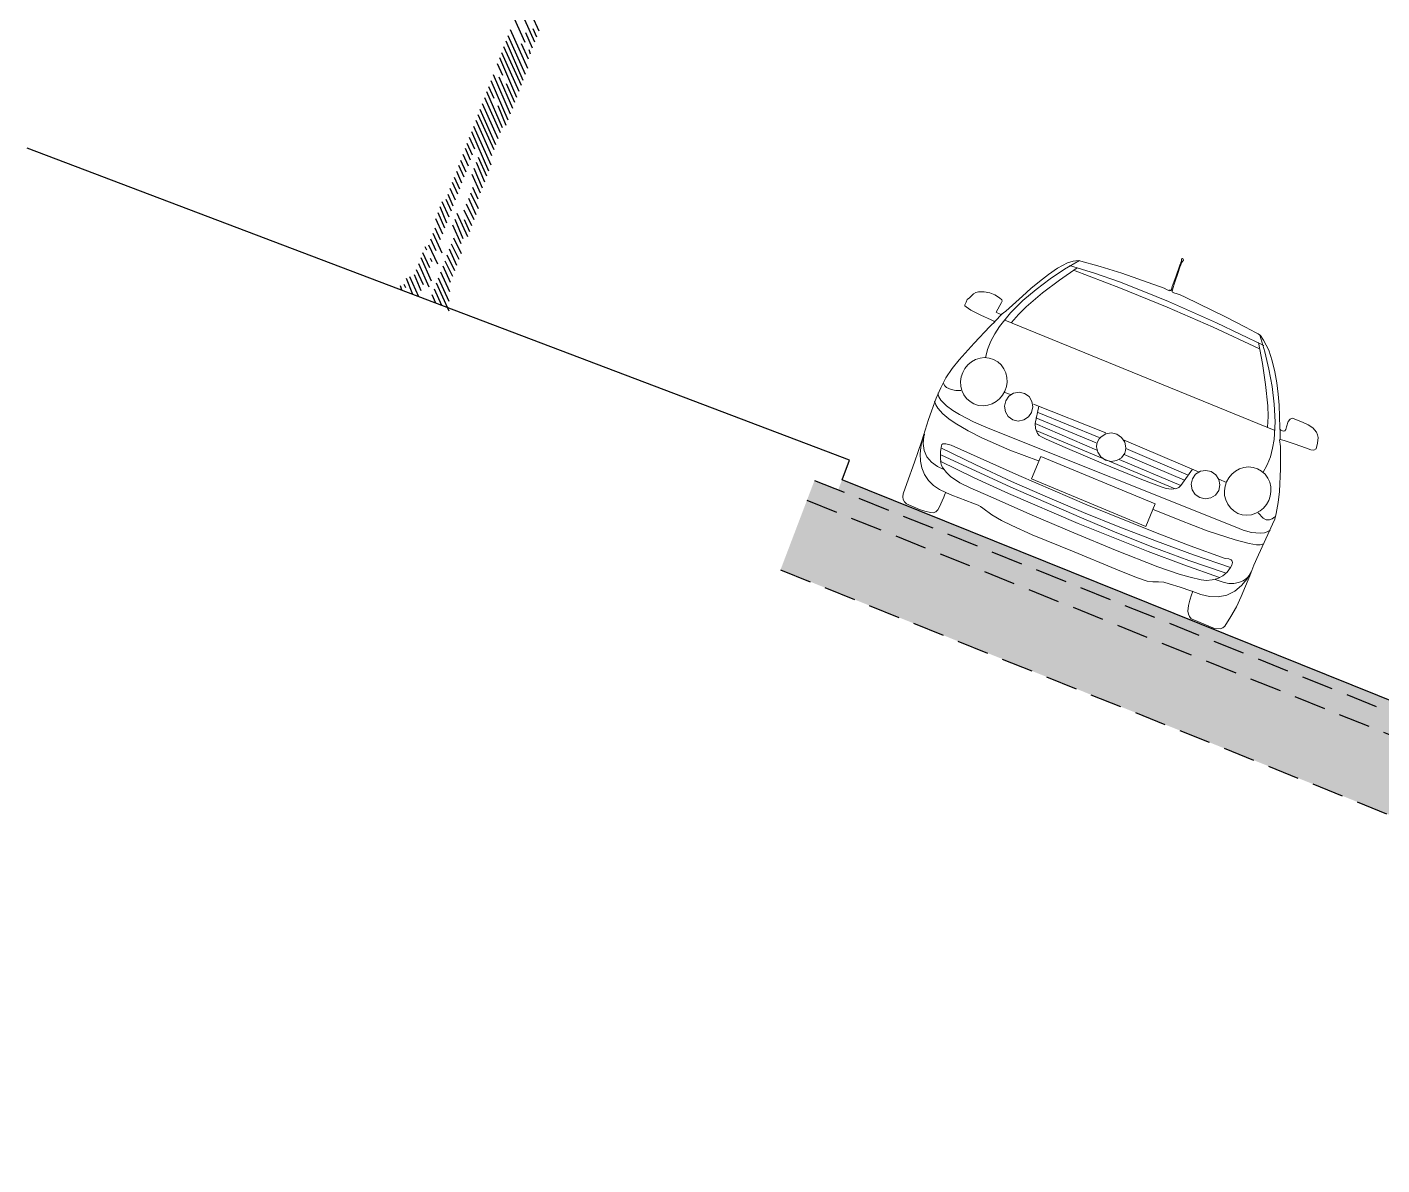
# Model space of a CAD drawing. Header units: metres. Extents: x 1851427 to 1852022, y 5183007 to 5183309.
# Drawn here: x 1851946.18 to 1851962.12, y 5183045.75 to 5183059.14 of the extents above; entities that cross this region are included whole.
import ezdxf

# ---------------------------------------------------------------- set-up
doc = ezdxf.new("R2010")
doc.units = ezdxf.units.M
doc.header["$LTSCALE"] = 2.5
doc.linetypes.add('L8', pattern=[0.225, 0.15, -0.075])
doc.layers.add('PRO_BAT', color=252, linetype='CONTINUOUS', lineweight=18)
for name, color, linetype in [('PRO_VOI', 7, 'CONTINUOUS'), ('PRO_VOI_APLAT', 7, 'CONTINUOUS'), ('TRONC', 7, 'CONTINUOUS')]:
    doc.layers.add(name, color=color, linetype=linetype)

# ---------------------------------------------------------------- blocks, each defined once
blk = doc.blocks.new('00_prunus')
at = {"layer": 'TRONC', "color": 39, "linetype": 'Continuous'}
for p, q in [((-0.0567, 1.5644), (0.0957, 1.7168)), ((-0.0567, 1.6304), (0.0094, 1.6964)), ((-0.0567, 1.5948), (-0.0211, 1.6304)), ((-0.0567, 1.5288), (0.0094, 1.5948)), ((-0.0059, 1.544), (0.0957, 1.6456)), ((-0.0719, 1.412), (0.0957, 1.5796)), ((-0.0719, 1.3764), (0.0957, 1.544)), ((-0.0567, 1.4628), (0.0094, 1.5288)), ((-0.0719, 1.3408), (0.0957, 1.5136)), ((-0.0719, 1.3104), (0.0957, 1.478)), ((-0.0719, 1.2748), (0.0957, 1.4424)), ((-0.0567, 1.4932), (-0.0414, 1.5136)), ((-0.0719, 1.2392), (0.0957, 1.412)), ((0.0449, 1.3256), (0.0957, 1.3764)), ((-0.0719, 1.1732), (0.0602, 1.3104)), ((-0.0719, 1.1376), (0.0957, 1.3104)), ((-0.0719, 1.2088), (0.0094, 1.29)), ((-0.0719, 1.1021), (0.0957, 1.2748)), ((0.0449, 1.1884), (0.0957, 1.2392)), ((-0.0719, 1.0716), (0.0094, 1.158)), ((-0.0567, 1.0513), (0.0957, 1.2088)), ((-0.0567, 1.0208), (0.0957, 1.1732)), ((-0.0567, 0.9852), (0.0957, 1.1376)), ((-0.0567, 0.9497), (0.0957, 1.1021)), ((-0.0567, 0.9192), (0.0957, 1.0716)), ((-0.0719, 0.8328), (0.0957, 1.0005)), ((-0.0567, 0.8836), (0.0957, 1.036)), ((-0.0719, 0.7973), (0.0957, 0.97)), ((0.0449, 0.8836), (0.0957, 0.9344)), ((-0.0719, 0.7668), (0.0094, 0.8481)), ((0.0449, 0.8481), (0.0957, 0.8989)), ((0.0449, 0.8176), (0.0957, 0.8684)), ((-0.0719, 0.7312), (0.0094, 0.8176)), ((-0.0719, 0.6957), (0.0094, 0.782)), ((0.0449, 0.782), (0.0957, 0.8328)), ((0.0449, 0.7465), (0.0957, 0.7973)), ((0.0449, 0.716), (0.0957, 0.7668)), ((-0.0719, 0.6652), (0.0094, 0.7465)), ((0.0449, 0.6804), (0.0957, 0.7312)), ((0.0449, 0.6449), (0.0957, 0.6957)), ((-0.0922, 0.5788), (-0.0211, 0.6449)), ((-0.0922, 0.5433), (-0.0211, 0.6144)), ((-0.0719, 0.6296), (-0.0211, 0.6804)), ((0.0449, 0.6144), (0.0957, 0.6652)), ((0.0449, 0.5788), (0.0957, 0.6296)), ((-0.0922, 0.5128), (-0.0211, 0.5788)), ((-0.0922, 0.4772), (-0.0211, 0.5433)), ((0.0449, 0.5433), (0.0957, 0.5941)), ((0.0449, 0.5128), (0.0957, 0.5636)), ((0.0449, 0.4772), (0.111, 0.5433)), ((-0.0922, 0.4112), (0.0094, 0.5128)), ((-0.0922, 0.4417), (-0.0414, 0.4925)), ((-0.0719, 0.3909), (0.0094, 0.4772)), ((0.0449, 0.4417), (0.111, 0.5128)), ((0.0449, 0.4112), (0.111, 0.4772)), ((-0.0719, 0.3604), (0.0094, 0.4417)), ((0.0449, 0.3756), (0.111, 0.4417)), ((0.0449, 0.3401), (0.0957, 0.3909)), ((-0.0922, 0.3096), (-0.0211, 0.3756)), ((-0.0922, 0.274), (-0.0211, 0.3401)), ((-0.0922, 0.2385), (-0.0211, 0.3096)), ((0.0094, 0.274), (0.0957, 0.3604)), ((0.0449, 0.274), (0.0957, 0.3248)), ((-0.0922, 0.208), (-0.0211, 0.274)), ((-0.0922, 0.1724), (-0.0211, 0.2385)), ((0.0094, 0.208), (0.0957, 0.2893)), ((0.0449, 0.1724), (0.111, 0.2385)), ((0.0957, 0.2588), (0.111, 0.274)), ((-0.1075, 0.0861), (-0.0211, 0.1724)), ((-0.0922, 0.1369), (-0.0211, 0.208)), ((0.0094, 0.1064), (0.111, 0.208)), ((0.0094, 0.0708), (0.111, 0.1724)), ((0.0449, 0.208), (0.0602, 0.2232)), ((-0.143, -0.0155), (-0.0211, 0.1064)), ((-0.1227, 0.0353), (-0.0211, 0.1369)), ((0.0449, 0.0708), (0.111, 0.1369)), ((0.0449, 0.0353), (0.111, 0.1064)), ((0.0449, -0.0003), (0.1313, 0.0861)), ((-0.0922, -0.0003), (-0.0211, 0.0708)), ((-0.0567, -0.0003), (-0.0211, 0.0353)), ((0.0805, -0.0003), (0.1465, 0.0708)), ((0.1313, 0.02), (0.1465, 0.0353)), ((0.1465, -0.0003), (0.1618, 0.02))]:
    blk.add_line(p, q, dxfattribs=at)

msp = doc.modelspace()

# ---------------------------------------------------------------- hatches: boundary and pattern name
at = {"layer": 'PRO_VOI_APLAT'}
h = msp.add_hatch(dxfattribs=at)
h.set_pattern_fill('GRAVEL', color=253, scale=0.0075, angle=-98.4083)
h.set_pattern_definition([(207.222768, (1851852.503435, 5183095.32968), (-2.0333224624, -1.0619308757), [0.02562907, -2.5372875]), (164.179668, (1851852.480644, 5183095.317956), (2.20477256277, -0.63330923833), [0.04398037, -4.35405]), (111.720368, (1851852.43833, 5183095.329946), (1.0371727192, -2.6352269918), [0.03101115, -3.0701025]), (246.483668, (1851852.351968, 5183095.311792), (1.5304327262, 3.49430340173), [0.04005037, -3.96498]), (272.043668, (1851852.335988, 5183095.275068), (-0.0790796274, 2.47523933316), [0.03927255, -3.887985]), (336.483668, (1851852.337388, 5183095.235821), (-3.49430340173, 1.5304327262), [0.04005037, -3.96498]), (16.904168, (1851852.374112, 5183095.21984), (-2.99141854488, -0.90193881086), [0.05296455, -5.2434825]), (51.465268, (1851852.424788, 5183095.235241), (2.734246992, 3.44479519546), [0.050004, -4.9503975]), (100.639568, (1851852.45594, 5183095.274355), (-0.5457502401, 2.85618131325), [0.04018597, -3.9784125]), (154.446368, (1851852.44852, 5183095.31385), (1.8914388333, -0.9218796343), [0.04587847, -2.2480425]), (201.607368, (1851852.40713, 5183095.3336405), (-2.88093761806, -1.14765133202), [0.05933085, -5.87376]), (118.024068, (1851852.527607, 5183095.24307), (-0.8409708686, 1.5418926563), [0.02025038, -2.004795]), (150.679168, (1851852.518093, 5183095.260947), (2.18001108365, -1.2352112907), [0.03852615, -3.814095]), (204.20997, (1851852.4845, 5183095.27981), (-0.06761685, -0.17809594), [0.02694067, -0.24246675]), (182.408568, (1851852.48015, 5183095.305918), (1.0257176705, 0.0181080672), [0.01450807, -1.436295]), (271.011368, (1851852.465654, 5183095.305308), (0.02475463, 0.601905458), [0.02051745, -1.00536]), (10.173768, (1851852.466016, 5183095.284794), (0.669521501, 0.153341925), [0.033324, -1.0774725]), (140.77507, (1851852.498816, 5183095.29068), (0.288575484, -0.313329642), [0.02409652, -0.5783175]), (355.599468, (1851852.362358, 5183095.344526), (1.9838118163, -0.1418822508), [0.0337566, -3.34191]), (49.556168, (1851852.396016, 5183095.341936), (-1.4561670252, -1.6885870393), [0.02831992, -2.803665]), (272.408568, (1851852.51234, 5183095.3263), (-0.0181080672, 1.0257176705), [0.029016, -1.42179]), (322.820468, (1851852.513559, 5183095.297308), (-1.578111297, 1.2104563726), [0.0337566, -3.34191]), (318.653968, (1851852.320436, 5183095.234106), (-0.7552477687, 0.6942765716), [0.03255262, -1.5950775]), (273.985068, (1851852.344874, 5183095.212602), (-0.1466927247, 2.2971394032), [0.0272754, -2.70027]), (46.011368, (1851852.446504, 5183095.147527), (0.694279286, 0.755248909), [0.029016, -1.42179]), (356.563968, (1851852.466656, 5183095.168403), (-2.5857160387, 0.1666365125), [0.03193372, -3.16143]), (48.653968, (1851852.359237, 5183095.18066), (-0.6942765716, -0.7552477687), [0.01627635, -1.61136]), (80.519868, (1851852.435818, 5183095.151584), (0.092371531, 0.779998508), [0.00971362, -0.96165]), (145.173768, (1851852.43742, 5183095.161165), (0.466671771, -0.380946573), [0.03927255, -0.74617875]), (165.218968, (1851852.405179, 5183095.183593), (1.8485746838, -0.4980723), [0.03639502, -3.603105]), (282.90007, (1851852.45993, 5183095.268765), (-0.042862461, 0.423808688), [0.0274743, -0.6593835]), (332.367168, (1851852.466064, 5183095.241984), (2.8923998346, -1.5056813811), [0.04796677, -4.7487]), (40.155368, (1851852.50856, 5183095.219737), (-1.185699701, -0.9762024834), [0.0196131, -1.941705]), (69.20997, (1851852.52355, 5183095.23238), (-0.11047916, 0.24571295), [0.01143, -0.17907]), (99.466368, (1851852.403646, 5183095.190288), (0.2390647015, -1.5171387753), [0.02646502, -2.6200425]), (27.222768, (1851852.399293, 5183095.216393), (2.0333224624, 1.0619308757), [0.05125822, -2.51166]), (339.20997, (1851852.44487, 5183095.23984), (0.24571295, 0.11047916), [0.04953, -0.14097]), (304.514768, (1851852.491179, 5183095.22226), (-1.3076391863, 1.9228402875), [0.03012075, -2.9819475]), (233.264568, (1851852.508246, 5183095.197442), (-0.4485647315, -0.6447688603), [0.02773717, -1.3591275]), (186.855968, (1851852.491656, 5183095.175213), (-4.0599932661, -0.496241162), [0.04516087, -4.4709375]), (154.636068, (1851852.4468176, 5183095.169822), (-2.2476327128, 1.05711501843), [0.04777717, -4.729935]), (154.636068, (1851852.4468176, 5183095.169822), (-2.2476327128, 1.05711501843), [0.04777717, -4.729935])])
h.paths.add_polyline_path([(1851955.444, 5183053.803), (1851955.355, 5183053.57), (1851972.751, 5183046.564), (1851972.84, 5183046.798)])
h = msp.add_hatch(color=41, dxfattribs=at)
h.dxf.hatch_style = 1
h.paths.add_polyline_path([(1851955.767, 5183053.808), (1851955.722, 5183053.691), (1851972.84, 5183046.798), (1851972.867, 5183046.868), (1851972.884, 5183046.914)])
h = msp.add_hatch(dxfattribs=at)
h.set_pattern_fill('GRAVEL', color=253, scale=0.02, angle=-98.4083)
h.set_pattern_definition([(207.222768, (1851852.829845, 5183095.545366), (-5.422193233, -2.831815668), [0.0683442, -6.7661]), (164.179668, (1851852.76907, 5183095.514102), (5.8793935007, -1.6888246356), [0.117281, -11.6108]), (111.720368, (1851852.656232, 5183095.546075), (2.765793918, -7.027271978), [0.0826964, -8.18694]), (246.483668, (1851852.425934, 5183095.497666), (4.0811539365, 9.3181424046), [0.106801, -10.57328]), (272.043668, (1851852.38332, 5183095.399735), (-0.2108790065, 6.600638222), [0.1047268, -10.36796]), (336.483668, (1851852.387054, 5183095.295075), (-9.3181424046, 4.0811539365), [0.106801, -10.57328]), (16.904168, (1851852.484985, 5183095.25246), (-7.9771161197, -2.4051701623), [0.1412388, -13.98262]), (51.465268, (1851852.62012, 5183095.293529), (7.291325312, 9.1861205212), [0.133344, -13.20106]), (100.639568, (1851852.703193, 5183095.397835), (-1.4553339735, 7.616483502), [0.1071626, -10.6091]), (154.446368, (1851852.683407, 5183095.503155), (5.043836889, -2.458345691), [0.1223426, -5.99478]), (201.607368, (1851852.573032, 5183095.555928), (-7.6825003148, -3.060403552), [0.1582156, -15.66336]), (118.024068, (1851852.894305, 5183095.31441), (-2.242588983, 4.11171375), [0.054001, -5.34612]), (150.679168, (1851852.868933, 5183095.362078), (5.8133628897, -3.2938967753), [0.1027364, -10.17092]), (204.20997, (1851852.77936, 5183095.4124), (-0.1803116, -0.4749225), [0.0718418, -0.646578]), (182.40857, (1851852.76775, 5183095.482), (2.73524712, 0.04828818), [0.0386882, -3.83012]), (271.01137, (1851852.7291, 5183095.48037), (0.066012346, 1.60508122), [0.0547132, -2.68096]), (10.17377, (1851852.73006, 5183095.42567), (1.78539067, 0.4089118), [0.088864, -2.87326]), (140.77507, (1851852.81753, 5183095.44137), (0.76953462, -0.83554571), [0.0642574, -1.54218]), (355.599468, (1851852.45364, 5183095.584955), (5.2901648436, -0.378352669), [0.0900176, -8.91176]), (49.556168, (1851852.543394, 5183095.57805), (-3.883112067, -4.5028987715), [0.0755198, -7.47644]), (272.40857, (1851852.85359, 5183095.53635), (-0.04828818, 2.73524712), [0.077376, -3.79144]), (322.820468, (1851852.856843, 5183095.459043), (-4.208296792, 3.22788366), [0.0900176, -8.91176]), (318.65397, (1851852.34185, 5183095.290503), (-2.01399405, 1.85140419), [0.086807, -4.25354]), (273.985068, (1851852.407017, 5183095.233158), (-0.391180599, 6.125705075), [0.0727344, -7.20072]), (46.01137, (1851852.67803, 5183095.059625), (1.85141143, 2.01399709), [0.077376, -3.79144]), (356.563968, (1851852.731767, 5183095.115295), (-6.89524277, 0.4443640334), [0.0851566, -8.43048]), (48.65397, (1851852.445316, 5183095.14798), (-1.85140419, -2.01399405), [0.0434036, -4.29696]), (80.51987, (1851852.64953, 5183095.07044), (0.24632408, 2.07999602), [0.025903, -2.5644]), (145.17377, (1851852.6538, 5183095.09599), (1.24445806, -1.01585753), [0.1047268, -1.98981]), (165.218968, (1851852.56783, 5183095.1558), (4.92953249, -1.3281928), [0.0970534, -9.60828]), (282.90007, (1851852.71383, 5183095.38293), (-0.1142999, 1.1301565), [0.0732648, -1.758356]), (332.367168, (1851852.73019, 5183095.311511), (7.7130662256, -4.0151503496), [0.1279114, -12.6632]), (40.155368, (1851852.84351, 5183095.252185), (-3.16186587, -2.603206622), [0.0523016, -5.17788]), (69.20997, (1851852.8835, 5183095.2859), (-0.2946111, 0.6552345), [0.03048, -0.47752]), (99.466368, (1851852.56374, 5183095.173655), (0.637505871, -4.045703401), [0.0705734, -6.98678]), (27.222768, (1851852.552134, 5183095.243268), (5.422193233, 2.831815668), [0.1366886, -6.69776]), (339.20997, (1851852.6737, 5183095.3058), (0.6552345, 0.2946111), [0.13208, -0.37592]), (304.514768, (1851852.797163, 5183095.258915), (-3.48703783, 5.1275741), [0.080322, -7.95186]), (233.26457, (1851852.842674, 5183095.19273), (-1.196172617, -1.719383628), [0.0739658, -3.62434]), (186.855968, (1851852.798434, 5183095.133455), (-10.8266487096, -1.3233097654), [0.120429, -11.9225]), (154.636068, (1851852.678866, 5183095.119079), (-5.993687234, 2.8189733825), [0.1274058, -12.61316]), (154.636068, (1851852.678866, 5183095.119079), (-5.993687234, 2.8189733825), [0.1274058, -12.61316])])
h.paths.add_polyline_path([(1851972.751, 5183046.564), (1851955.355, 5183053.57), (1851955.044, 5183052.751), (1851972.441, 5183045.746)])

# ---------------------------------------------------------------- linework, layer by layer
at = {"layer": 'PRO_BAT'}
for p, q in [((1851959.619, 5183056.047), (1851959.652, 5183056.029)), ((1851957.565, 5183055.672), (1851957.65, 5183055.763)), ((1851957.673, 5183054.842), (1851957.75, 5183054.815)), ((1851958.019, 5183054.7), (1851958.873, 5183054.362)), ((1851958.082, 5183054.675), (1851958.038, 5183054.473)), ((1851958.765, 5183054.158), (1851958.038, 5183054.473)), ((1851958.048, 5183054.54), (1851958.758, 5183054.246)), ((1851958.063, 5183054.605), (1851958.792, 5183054.308)), ((1851957.486, 5183054.417), (1851960.392, 5183053.256)), ((1851958.058, 5183054.386), (1851959.686, 5183053.703)), ((1851960.921, 5183054.403), (1851960.923, 5183054.286)), ((1851959.086, 5183054.276), (1851959.962, 5183053.904)), ((1851959.105, 5183054.177), (1851959.84, 5183053.865)), ((1851957.995, 5183053.822), (1851958.105, 5183054.086)), ((1851958.105, 5183054.086), (1851959.453, 5183053.527)), ((1851959.029, 5183054.048), (1851959.753, 5183053.741)), ((1851959.087, 5183054.106), (1851959.795, 5183053.807)), ((1851959.753, 5183053.741), (1851959.89, 5183053.934)), ((1851959.343, 5183053.262), (1851957.995, 5183053.822)), ((1851960.201, 5183053.816), (1851960.289, 5183053.779)), ((1851956.68, 5183053.461), (1851956.527, 5183053.528)), ((1851959.453, 5183053.527), (1851959.343, 5183053.262)), ((1851960.663, 5183053.421), (1851960.723, 5183053.357)), ((1851960.787, 5183053.206), (1851960.805, 5183053.217)), ((1851960.274, 5183052.885), (1851960.317, 5183052.879))]:
    msp.add_line(p, q, dxfattribs=at)
at = {"layer": 'PRO_BAT', "extrusion": (0, 0, -1), "flags": 128}
for points in [[(-1851956.527, 5183053.528), (-1851956.501, 5183053.549), (-1851956.485, 5183053.577), (-1851956.482, 5183053.61), (-1851956.486, 5183053.643), (-1851956.528, 5183053.768), (-1851956.62, 5183054.017), (-1851956.706, 5183054.268), (-1851956.785, 5183054.521), (-1851956.874, 5183054.771), (-1851956.928, 5183054.892), (-1851956.989, 5183055.009), (-1851957.062, 5183055.12), (-1851957.147, 5183055.221), (-1851957.323, 5183055.42), (-1851957.505, 5183055.613), (-1851957.526, 5183055.636), (-1851957.558, 5183055.66), (-1851957.565, 5183055.671), (-1851957.553, 5183055.679), (-1851957.521, 5183055.693), (-1851957.4, 5183055.747), (-1851957.283, 5183055.808), (-1851957.229, 5183055.847), (-1851957.213, 5183055.857), (-1851957.213, 5183055.871), (-1851957.227, 5183055.902), (-1851957.241, 5183055.931), (-1851957.266, 5183055.953), (-1851957.313, 5183056), (-1851957.341, 5183056.016), (-1851957.373, 5183056.023), (-1851957.44, 5183056.023), (-1851957.505, 5183056.01), (-1851957.566, 5183055.987), (-1851957.622, 5183055.951), (-1851957.646, 5183055.927), (-1851957.652, 5183055.913), (-1851957.645, 5183055.898), (-1851957.579, 5183055.782), (-1851957.608, 5183055.766), (-1851957.639, 5183055.757), (-1851957.693, 5183055.794), (-1851957.89, 5183055.972), (-1851957.987, 5183056.062), (-1851958.09, 5183056.145), (-1851958.195, 5183056.226), (-1851958.304, 5183056.301), (-1851958.422, 5183056.362), (-1851958.485, 5183056.382), (-1851958.551, 5183056.392), (-1851958.806, 5183056.322), (-1851959.059, 5183056.243), (-1851959.558, 5183056.067), (-1851959.593, 5183056.047), (-1851959.624, 5183056.034), (-1851959.635, 5183056.039), (-1851959.642, 5183056.052), (-1851959.652, 5183056.087), (-1851959.698, 5183056.211), (-1851959.743, 5183056.335), (-1851959.754, 5183056.366), (-1851959.76, 5183056.381), (-1851959.763, 5183056.404), (-1851959.765, 5183056.413), (-1851959.769, 5183056.416), (-1851959.782, 5183056.409), (-1851959.783, 5183056.396), (-1851959.773, 5183056.378), (-1851959.752, 5183056.342), (-1851959.743, 5183056.311), (-1851959.722, 5183056.249), (-1851959.68, 5183056.123), (-1851959.661, 5183056.06), (-1851959.652, 5183056.028), (-1851959.657, 5183056.017), (-1851959.671, 5183056.009), (-1851959.712, 5183056), (-1851959.747, 5183055.989), (-1851959.803, 5183055.959), (-1851960.28, 5183055.727), (-1851960.516, 5183055.605), (-1851960.633, 5183055.543), (-1851960.663, 5183055.529), (-1851960.689, 5183055.509), (-1851960.727, 5183055.454), (-1851960.787, 5183055.336), (-1851960.829, 5183055.21), (-1851960.859, 5183055.081), (-1851960.882, 5183054.951), (-1851960.9, 5183054.819), (-1851960.909, 5183054.687), (-1851960.92, 5183054.422), (-1851960.92, 5183054.405), (-1851960.931, 5183054.394), (-1851960.962, 5183054.382), (-1851960.977, 5183054.388), (-1851960.987, 5183054.401), (-1851960.998, 5183054.433), (-1851961.018, 5183054.496), (-1851961.038, 5183054.522), (-1851961.068, 5183054.534), (-1851961.191, 5183054.484), (-1851961.251, 5183054.456), (-1851961.306, 5183054.42), (-1851961.35, 5183054.37), (-1851961.363, 5183054.34), (-1851961.368, 5183054.307), (-1851961.362, 5183054.241), (-1851961.344, 5183054.176), (-1851961.317, 5183054.16), (-1851961.284, 5183054.163), (-1851961.222, 5183054.186), (-1851961.097, 5183054.231), (-1851960.971, 5183054.272), (-1851960.938, 5183054.282), (-1851960.923, 5183054.286), (-1851960.916, 5183054.279), (-1851960.925, 5183054.202), (-1851960.925, 5183053.939), (-1851960.914, 5183053.674), (-1851960.899, 5183053.542), (-1851960.876, 5183053.412), (-1851960.861, 5183053.347), (-1851960.834, 5183053.287), (-1851960.779, 5183053.166), (-1851960.668, 5183052.925), (-1851960.613, 5183052.805), (-1851960.565, 5183052.681), (-1851960.465, 5183052.436), (-1851960.407, 5183052.316), (-1851960.343, 5183052.2), (-1851960.273, 5183052.087), (-1851960.247, 5183052.067), (-1851960.217, 5183052.055), (-1851960.151, 5183052.061), (-1851959.907, 5183052.163), (-1851959.875, 5183052.175), (-1851959.855, 5183052.2), (-1851959.842, 5183052.23), (-1851959.836, 5183052.263), (-1851959.842, 5183052.329), (-1851959.859, 5183052.393), (-1851959.88, 5183052.456), (-1851959.892, 5183052.488), (-1851959.888, 5183052.5), (-1851959.87, 5183052.505), (-1851959.745, 5183052.548), (-1851959.618, 5183052.587), (-1851959.555, 5183052.607), (-1851959.489, 5183052.608), (-1851959.423, 5183052.609), (-1851959.358, 5183052.618), (-1851959.232, 5183052.659), (-1851958.987, 5183052.76), (-1851958.497, 5183052.963), (-1851958.006, 5183053.164), (-1851957.764, 5183053.272), (-1851957.645, 5183053.331), (-1851957.531, 5183053.398), (-1851957.423, 5183053.475), (-1851957.397, 5183053.496), (-1851957.368, 5183053.51), (-1851957.306, 5183053.534), (-1851957.059, 5183053.631), (-1851956.996, 5183053.658), (-1851956.984, 5183053.656), (-1851956.977, 5183053.642), (-1851956.966, 5183053.605), (-1851956.912, 5183053.485), (-1851956.895, 5183053.457), (-1851956.871, 5183053.434), (-1851956.84, 5183053.423), (-1851956.807, 5183053.424), (-1851956.742, 5183053.439), (-1851956.68, 5183053.461)], [(-1851957.762, 5183055.661), (-1851957.843, 5183055.757), (-1851957.933, 5183055.845), (-1851958.126, 5183056.009), (-1851958.327, 5183056.161), (-1851958.535, 5183056.305)], [(-1851958.491, 5183056.279), (-1851959.043, 5183056.065), (-1851959.592, 5183055.842), (-1851960.135, 5183055.607), (-1851960.671, 5183055.354)], [(-1851960.669, 5183055.427), (-1851960.714, 5183055.179), (-1851960.751, 5183054.931), (-1851960.776, 5183054.68), (-1851960.781, 5183054.555), (-1851960.774, 5183054.429)], [(-1851960.684, 5183055.514), (-1851960.742, 5183055.315), (-1851960.79, 5183055.112), (-1851960.828, 5183054.907), (-1851960.853, 5183054.701), (-1851960.862, 5183054.493), (-1851960.85, 5183054.285), (-1851960.833, 5183054.183), (-1851960.807, 5183054.082), (-1851960.769, 5183053.985), (-1851960.719, 5183053.893)], [(-1851957.165, 5183054.861), (-1851957.107, 5183054.861), (-1851957.05, 5183054.872), (-1851956.998, 5183054.897), (-1851956.977, 5183054.917), (-1851956.962, 5183054.942)], [(-1851958.077, 5183054.032), (-1851957.741, 5183054.159), (-1851957.412, 5183054.304), (-1851957.252, 5183054.386), (-1851957.097, 5183054.477), (-1851957.023, 5183054.528), (-1851956.954, 5183054.586), (-1851956.893, 5183054.652), (-1851956.871, 5183054.691), (-1851956.857, 5183054.734)], [(-1851956.989, 5183053.659), (-1851956.913, 5183053.695), (-1851956.845, 5183053.743), (-1851956.785, 5183053.802), (-1851956.739, 5183053.872), (-1851956.707, 5183053.949), (-1851956.69, 5183054.031), (-1851956.688, 5183054.116), (-1851956.695, 5183054.192), (-1851956.704, 5183054.237), (-1851956.723, 5183054.302), (-1851956.732, 5183054.331), (-1851956.737, 5183054.346), (-1851956.736, 5183054.342), (-1851956.73, 5183054.321), (-1851956.721, 5183054.238), (-1851956.732, 5183054.156), (-1851956.766, 5183054.079), (-1851956.821, 5183054.016), (-1851956.889, 5183053.967), (-1851956.965, 5183053.933)], [(-1851960.317, 5183052.879), (-1851960.347, 5183052.866), (-1851960.358, 5183052.854), (-1851960.362, 5183052.838), (-1851960.354, 5183052.805), (-1851960.337, 5183052.777), (-1851960.297, 5183052.724), (-1851960.246, 5183052.681), (-1851960.188, 5183052.65), (-1851960.123, 5183052.632), (-1851960.057, 5183052.626), (-1851959.991, 5183052.631), (-1851959.862, 5183052.663), (-1851959.734, 5183052.7), (-1851959.482, 5183052.787), (-1851958.985, 5183052.98), (-1851958.493, 5183053.184), (-1851958.004, 5183053.394), (-1851957.517, 5183053.611), (-1851957.273, 5183053.717), (-1851957.153, 5183053.774), (-1851957.043, 5183053.85), (-1851956.995, 5183053.896), (-1851956.955, 5183053.949), (-1851956.937, 5183053.977), (-1851956.931, 5183054.01), (-1851956.925, 5183054.076), (-1851956.926, 5183054.143), (-1851956.938, 5183054.208), (-1851956.942, 5183054.225), (-1851956.955, 5183054.234), (-1851956.988, 5183054.235), (-1851957.052, 5183054.218)]]:
    msp.add_lwpolyline(points, dxfattribs=at)
at = {"layer": 'PRO_BAT', "flags": 128}
for points in [[(1851958.562, 5183056.392), (1851958.385, 5183056.288), (1851958.215, 5183056.174), (1851958.051, 5183056.051), (1851957.896, 5183055.919), (1851957.751, 5183055.774), (1851957.622, 5183055.616), (1851957.566, 5183055.53), (1851957.517, 5183055.44), (1851957.48, 5183055.344), (1851957.454, 5183055.245)], [(1851960.732, 5183055.392), (1851960.173, 5183055.659), (1851959.607, 5183055.91), (1851959.32, 5183056.028), (1851959.031, 5183056.14), (1851958.739, 5183056.243), (1851958.443, 5183056.332)], [(1851957.684, 5183055.691), (1851959.266, 5183055.04), (1851960.85, 5183054.396)], [(1851956.9, 5183054.832), (1851956.9, 5183054.809), (1851956.907, 5183054.787), (1851956.931, 5183054.747), (1851956.997, 5183054.682), (1851957.071, 5183054.626), (1851957.15, 5183054.577), (1851957.315, 5183054.492), (1851957.486, 5183054.417)], [(1851958.038, 5183054.473), (1851958.045, 5183054.412), (1851958.069, 5183054.356), (1851958.088, 5183054.333), (1851958.113, 5183054.315), (1851958.169, 5183054.29), (1851958.393, 5183054.191), (1851958.842, 5183053.997), (1851959.295, 5183053.813), (1851959.524, 5183053.728), (1851959.582, 5183053.708), (1851959.642, 5183053.699), (1851959.702, 5183053.708), (1851959.73, 5183053.721), (1851959.753, 5183053.741)], [(1851956.928, 5183054.188), (1851957.343, 5183053.985), (1851957.762, 5183053.791), (1851958.184, 5183053.605), (1851958.609, 5183053.425), (1851959.036, 5183053.251), (1851959.467, 5183053.086), (1851959.901, 5183052.928), (1851960.337, 5183052.779)], [(1851957.052, 5183054.218), (1851957.848, 5183053.861), (1851958.649, 5183053.517), (1851959.457, 5183053.189), (1851959.864, 5183053.033), (1851960.274, 5183052.885)], [(1851956.923, 5183054.028), (1851957.323, 5183053.833), (1851957.727, 5183053.647), (1851958.544, 5183053.294), (1851959.371, 5183052.965), (1851959.788, 5183052.81), (1851960.207, 5183052.661)], [(1851956.93, 5183054.103), (1851957.753, 5183053.724), (1851958.584, 5183053.361), (1851959.002, 5183053.186), (1851959.423, 5183053.018), (1851959.847, 5183052.859), (1851960.277, 5183052.715)], [(1851959.422, 5183053.463), (1851959.741, 5183053.333), (1851960.064, 5183053.211), (1851960.391, 5183053.102), (1851960.557, 5183053.059), (1851960.643, 5183053.046), (1851960.686, 5183053.044), (1851960.727, 5183053.056)], [(1851960.723, 5183053.357), (1851960.757, 5183053.339), (1851960.795, 5183053.339), (1851960.83, 5183053.352), (1851960.861, 5183053.374)], [(1851960.392, 5183053.256), (1851960.487, 5183053.218), (1851960.586, 5183053.19), (1851960.688, 5183053.18), (1851960.739, 5183053.187), (1851960.787, 5183053.206)], [(1851959.893, 5183052.497), (1851959.989, 5183052.458), (1851960.09, 5183052.436), (1851960.193, 5183052.434), (1851960.295, 5183052.454), (1851960.389, 5183052.498), (1851960.469, 5183052.564), (1851960.534, 5183052.644), (1851960.585, 5183052.735)], [(1851960.157, 5183052.637), (1851960.264, 5183052.6), (1851960.32, 5183052.591), (1851960.377, 5183052.59), (1851960.433, 5183052.6), (1851960.485, 5183052.621), (1851960.531, 5183052.654), (1851960.568, 5183052.696)]]:
    msp.add_lwpolyline(points, dxfattribs=at)
at = {"layer": 'PRO_BAT', "extrusion": (0, 0, -1), "flags": 128}
for points in [[(-1851957.683, 5183054.855), (-1851957.657, 5183054.807), (-1851957.622, 5183054.765), (-1851957.58, 5183054.73), (-1851957.533, 5183054.704), (-1851957.481, 5183054.687), (-1851957.426, 5183054.681), (-1851957.372, 5183054.686), (-1851957.32, 5183054.703), (-1851957.273, 5183054.73), (-1851957.232, 5183054.767), (-1851957.2, 5183054.811), (-1851957.177, 5183054.861), (-1851957.165, 5183054.914), (-1851957.162, 5183054.969), (-1851957.17, 5183055.023), (-1851957.188, 5183055.074), (-1851957.214, 5183055.122), (-1851957.249, 5183055.164), (-1851957.291, 5183055.199), (-1851957.339, 5183055.226), (-1851957.391, 5183055.242), (-1851957.445, 5183055.248), (-1851957.499, 5183055.243), (-1851957.551, 5183055.226), (-1851957.599, 5183055.199), (-1851957.639, 5183055.162), (-1851957.671, 5183055.118), (-1851957.694, 5183055.069), (-1851957.707, 5183055.015), (-1851957.709, 5183054.961), (-1851957.701, 5183054.907)], [(-1851957.998, 5183054.604), (-1851957.961, 5183054.55), (-1851957.906, 5183054.514), (-1851957.841, 5183054.502), (-1851957.777, 5183054.516), (-1851957.723, 5183054.554), (-1851957.689, 5183054.61), (-1851957.678, 5183054.675), (-1851957.693, 5183054.739), (-1851957.731, 5183054.793), (-1851957.786, 5183054.829), (-1851957.85, 5183054.841), (-1851957.914, 5183054.827), (-1851957.968, 5183054.789), (-1851958.002, 5183054.733), (-1851958.013, 5183054.668)], [(-1851959.093, 5183054.124), (-1851959.076, 5183054.095), (-1851959.054, 5183054.07), (-1851958.997, 5183054.036), (-1851958.932, 5183054.026), (-1851958.867, 5183054.041), (-1851958.813, 5183054.079), (-1851958.776, 5183054.134), (-1851958.763, 5183054.199), (-1851958.767, 5183054.232), (-1851958.777, 5183054.263), (-1851958.793, 5183054.292), (-1851958.815, 5183054.317), (-1851958.872, 5183054.351), (-1851958.938, 5183054.361), (-1851959.002, 5183054.346), (-1851959.057, 5183054.308), (-1851959.094, 5183054.253), (-1851959.107, 5183054.188), (-1851959.103, 5183054.155)], [(-1851960.199, 5183053.684), (-1851960.161, 5183053.631), (-1851960.105, 5183053.596), (-1851960.041, 5183053.586), (-1851959.977, 5183053.601), (-1851959.923, 5183053.638), (-1851959.887, 5183053.693), (-1851959.875, 5183053.758), (-1851959.889, 5183053.822), (-1851959.927, 5183053.875), (-1851959.983, 5183053.91), (-1851960.047, 5183053.92), (-1851960.111, 5183053.906), (-1851960.165, 5183053.868), (-1851960.201, 5183053.813), (-1851960.213, 5183053.749)], [(-1851960.788, 5183053.568), (-1851960.762, 5183053.52), (-1851960.727, 5183053.478), (-1851960.685, 5183053.443), (-1851960.637, 5183053.416), (-1851960.585, 5183053.399), (-1851960.531, 5183053.393), (-1851960.477, 5183053.399), (-1851960.425, 5183053.415), (-1851960.377, 5183053.443), (-1851960.337, 5183053.479), (-1851960.305, 5183053.523), (-1851960.282, 5183053.573), (-1851960.269, 5183053.626), (-1851960.267, 5183053.681), (-1851960.275, 5183053.735), (-1851960.292, 5183053.787), (-1851960.319, 5183053.834), (-1851960.353, 5183053.877), (-1851960.395, 5183053.912), (-1851960.443, 5183053.938), (-1851960.495, 5183053.955), (-1851960.549, 5183053.961), (-1851960.604, 5183053.955), (-1851960.656, 5183053.939), (-1851960.703, 5183053.911), (-1851960.744, 5183053.875), (-1851960.776, 5183053.831), (-1851960.799, 5183053.781), (-1851960.811, 5183053.728), (-1851960.813, 5183053.673), (-1851960.806, 5183053.619)]]:
    msp.add_lwpolyline(points, close=True, dxfattribs=at)
at = {"layer": 'PRO_VOI', "color": 81, "flags": 128}
msp.add_lwpolyline([(1851955.575, 5183054.148), (1851946.179, 5183057.715)], dxfattribs=at)
at = {"layer": 'PRO_VOI', "flags": 128}
msp.add_lwpolyline([(1851976.27, 5183045.971), (1851972.973, 5183047.148), (1851972.884, 5183046.914), (1851955.767, 5183053.808), (1851955.855, 5183054.042), (1851955.575, 5183054.148)], dxfattribs=at)
at = {"layer": 'PRO_VOI_APLAT', "linetype": 'L8', "flags": 128}
for points in [[(1851955.444, 5183053.803), (1851972.84, 5183046.798)], [(1851955.355, 5183053.57), (1851972.751, 5183046.564)], [(1851955.044, 5183052.751), (1851972.441, 5183045.746)]]:
    msp.add_lwpolyline(points, dxfattribs=at)

# ---------------------------------------------------------------- block references
at = {"layer": 'PRO_BAT', "xscale": -2.100000000007398, "yscale": 2.099999999994905, "zscale": 2.1, "rotation": 339.22055588187}
msp.add_blockref('00_prunus', (1851950.877, 5183055.932), dxfattribs=at)

doc.saveas('drawing.dxf')
